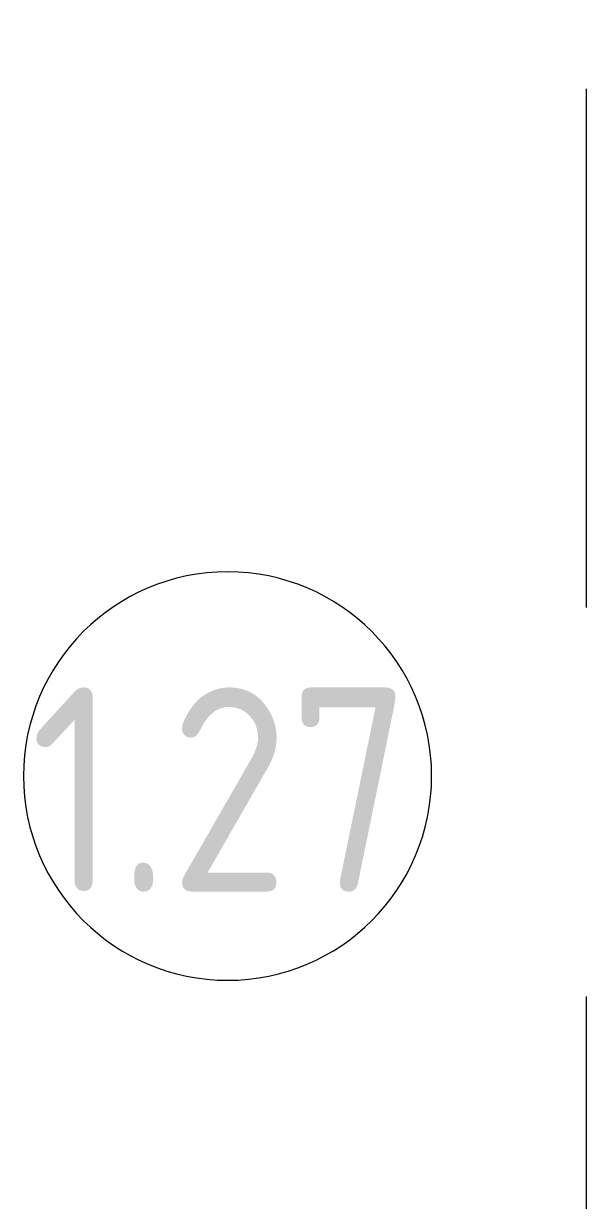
# Model space of a CAD drawing. Header units: millimetres. Extents: x -213547 to 415037, y -3642 to 106956.
# Drawn here: x 24595 to 25975, y 87178 to 90060 of the extents above; entities that cross this region are included whole.
import ezdxf

# ---------------------------------------------------------------- set-up
doc = ezdxf.new("R2010")
doc.units = ezdxf.units.MM
doc.linetypes.add('Осевая', pattern=[6350, 1270, -952.5, 3175, -952.5])
doc.layers.add('A-AREA-IDEN', color=7, linetype='Continuous', lineweight=9)
doc.layers.add('Оси-2', color=7, linetype='Осевая', lineweight=9)
doc.styles.add('GOST Common', font='', dxfattribs={"width": 0.9, "height": 500})
doc.styles.get('GOST Common').set_extended_font_data('GOST Common')

# ---------------------------------------------------------------- blocks, each defined once
blk = doc.blocks.new('Марка_Помещения - Номер-25198446-Объем проектирования 1 этажа')
at = {"layer": 'A-AREA-IDEN'}
for start, end in [(360, 180), (180, 360)]:
    blk.add_arc((0, 0), 2.5, start, end, dxfattribs=at)
blk = doc.blocks.new('1floor')
at = {"layer": 'Оси-2'}
blk.add_line((25910, 3093.7), (25910, 22398.1), dxfattribs=at)
at = {"layer": 'A-AREA-IDEN', "xscale": 199.9999999999999, "yscale": 199.9999999999999, "zscale": 199.9999999999999}
blk.add_blockref('Марка_Помещения - Номер-25198446-Объем проектирования 1 этажа', (25030.7, 9031.3), dxfattribs=at)
at = {"layer": 'A-AREA-IDEN', "insert": (24547, 9248.4), "char_height": 500, "width": 1212.151, "attachment_point": 1, "style": 'GOST Common'}
blk.add_mtext('1.27', dxfattribs=at)

msp = doc.modelspace()

# ---------------------------------------------------------------- block references
msp.add_blockref('1floor', (64.7, 79186.1))

doc.saveas('drawing.dxf')
